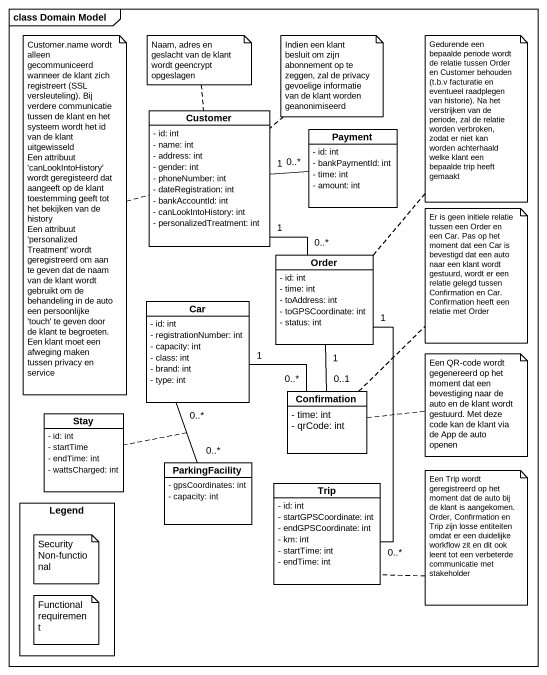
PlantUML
@startuml
mainframe class Domain Model
allowmixing
hide circle
hide empty members
skinparam classAttributeIconSize 0
class Customer {
  - id: int
  - name: int
  - address: int
  - gender: int
  - phoneNumber: int
  - dateRegistration: int
  - bankAccountId: int
  - canLookIntoHistory: int
  - personalizedTreatment: int
}
class Payment {
  - id: int
  - bankPaymentId: int
  - time: int
  - amount: int
}
class Order {
  - id: int
  - time: int
  - toAddress: int
  - toGPSCoordinate: int
  - status: int
}
class Car {
  - id: int
  - registrationNumber: int
  - capacity: int
  - class: int
  - brand: int
  - type: int
}
class Confirmation {
  - time: int
  - qrCode: int
}
class Stay {
  - id: int
  - startTime
  - endTime: int
  - wattsCharged: int
}
class ParkingFacility {
  - gpsCoordinates: int
  - capacity: int
}
rectangle "Legend" as Legend_
class Trip {
  - id: int
  - startGPSCoordinate: int
  - endGPSCoordinate: int
  - km: int
  - startTime: int
  - endTime: int
}
Customer "1" -right- "0..*" Payment
Customer "1" -- "0..*" Order
Order "1" -- "0..1" Confirmation
Order "1" -- "0..*" Trip
Car "1" -right- "0..*" Confirmation
Car "0..*" -- "0..*" ParkingFacility
(Car, ParkingFacility) .. Stay
note left of Customer
  Customer.name wordt alleen gecommuniceerd wanneer de klant zich registreert (SSL versleuteling). Bij verdere communicatie tussen de klant en het systeem wordt het id van de klant uitgewisseld
  Een attribuut 'canLookIntoHistory' wordt geregisteerd dat aangeeft op de klant toestemming geeft tot het bekijken van de history
  Een attribuut 'personalizedTreatment' wordt geregistreerd om aan te geven dat de naam van de klant wordt gebruikt om de behandeling in de auto een persoonlijke 'touch' te geven door de klant te begroeten. Een klant moet een afweging maken tussen privacy en service
end note
note top of Customer : Naam, adres en geslacht van de klant wordt geencrypt opgeslagen
note top of Customer : Indien een klant besluit om zijn abonnement op te zeggen, zal de privacy gevoelige informatie van de klant worden geanonimiseerd
note top of Order : Gedurende een bepaalde periode wordt de relatie tussen Order en Customer behouden (t.b.v facturatie en eventueel raadplegen van historie). Na het verstrijken van de periode, zal de relatie worden verbroken, zodat er niet kan worden achterhaald welke klant een bepaalde trip heeft gemaakt
note top of Confirmation : Er is geen initiele relatie tussen een Order en een Car. Pas op het moment dat een Car is bevestigd dat een auto naar een klant wordt gestuurd, wordt er een relatie gelegd tussen Confirmation en Car. Confirmation heeft een relatie met Order
note right of Confirmation : Een QR-code wordt gegenereerd op het moment dat een bevestiging naar de auto en de klant wordt gestuurd. Met deze code kan de klant via de App de auto openen
note right of Trip : Een Trip wordt geregistreerd op het moment dat de auto bij de klant is aangekomen. Order, Confirmation en Trip zijn losse entiteiten omdat er een duidelijke workflow zit en dit ook leent tot een verbeterde communicatie met stakeholder
note as N8
  Security Non-functional
end note
note as N9
  Functional requirement
end note
@enduml
